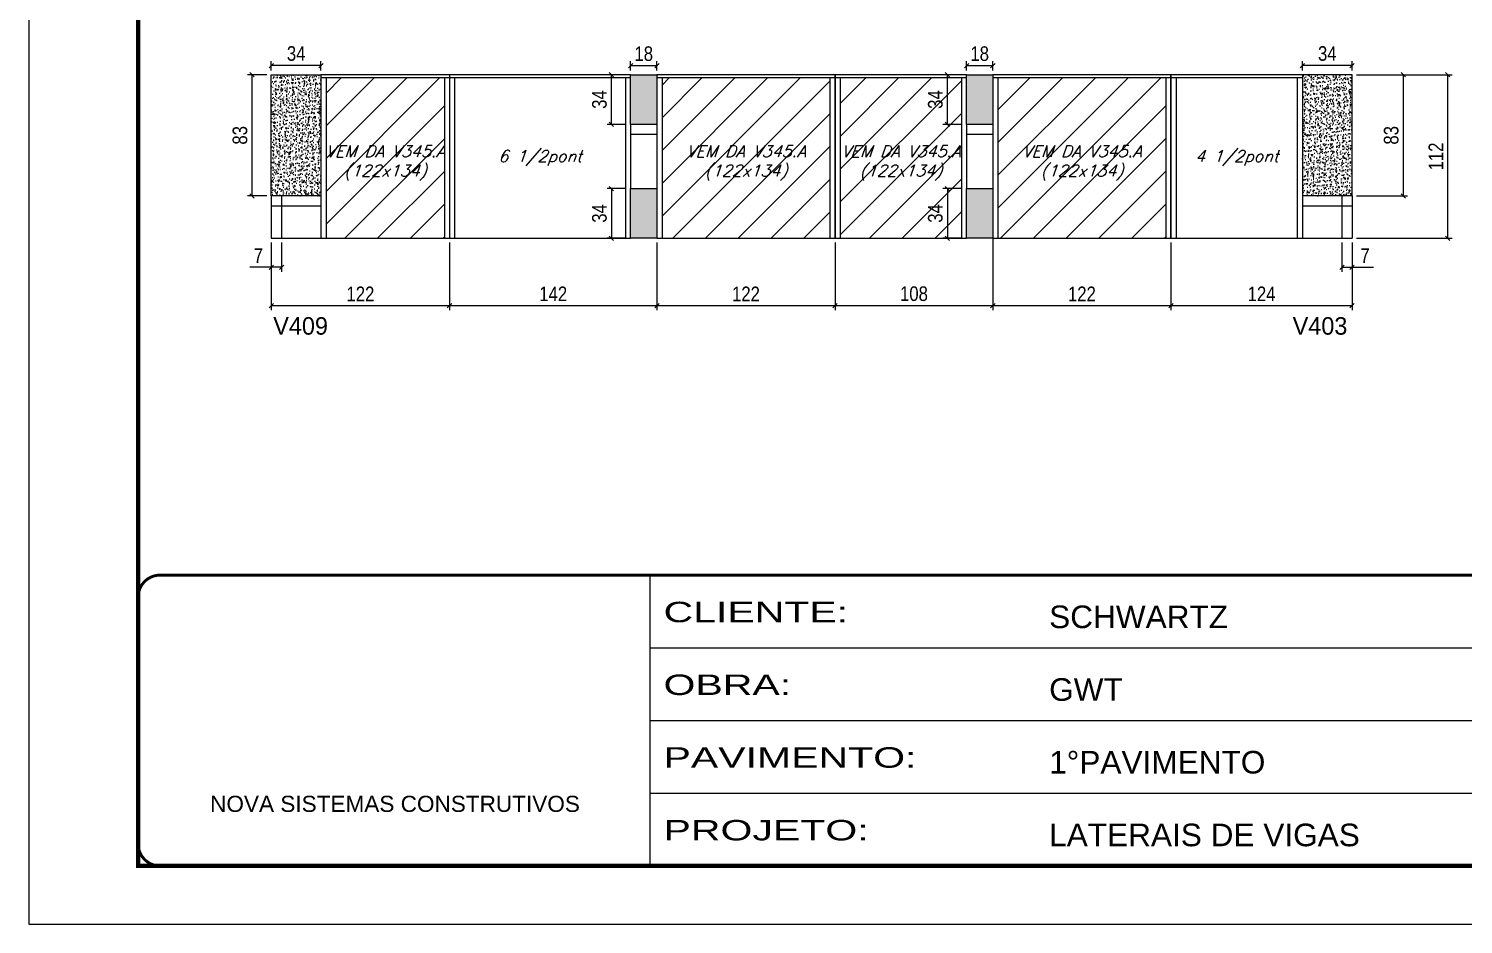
# Model space of a CAD drawing. Extents: x 13154 to 22413, y 1253 to 30260.
# Drawn here: x 17923 to 18905, y 24225 to 24838 of the extents above; entities that cross this region are included whole.
import ezdxf

# ---------------------------------------------------------------- set-up
doc = ezdxf.new("R2010")
doc.units = 0
for name, pattern in [('CONTINUO', [0]), ('DASHED', [0.75, 0.5, -0.25]), ('HIDDEN', [0.375, 0.25, -0.125])]:
    doc.linetypes.add(name, pattern=pattern)
for name, color, linetype in [('5', 5, 'Continuous'), ('COTA', 241, 'Continuous'), ('Painéis', 200, 'Continuous'), ('SARR_2.2x7', 40, 'Continuous'), ('SARR_3.5x7', 81, 'Continuous'), ('texto', 7, 'Continuous')]:
    doc.layers.add(name, color=color, linetype=linetype)
for name, color, linetype, lineweight in [('Folhas', 255, 'Continuous', 9), ('Hachura', 251, 'Continuous', 9), ('SARRAFO DE PRESSAO', 251, 'DASHED', 9)]:
    doc.layers.add(name, color=color, linetype=linetype, lineweight=lineweight)
doc.styles.add('ARIAL', font='arial.ttf')
doc.styles.add('COTA TECNICA', font='techl___.ttf', dxfattribs={"height": 10})
doc.styles.add('Romans', font='romans.shx')
doc.styles.add('ROMAS860', font='ROMAS860.SHX')
doc.styles.add('Tecnologia', font='')
doc.styles.get('Tecnologia').set_extended_font_data('Forgotten Futurist')
doc.dimstyles.new('PAINEL', dxfattribs={"dimtxt": 10, "dimasz": 3, "dimexe": 3, "dimexo": 3, "dimgap": 3, "dimtad": 1, "dimdec": 1, "dimzin": 12, "dimdsep": 46, "dimtxsty": 'COTA TECNICA', "dimblk1": 'OBLIQUE', "dimblk2": 'OBLIQUE', "dimsah": 1, "dimcen": 0.9, "dimclrd": 4, "dimclre": 4, "dimclrt": 240, "dimadec": 1, "dimazin": 3, "dimtfac": 1, "dimtdec": 1, "dimtmove": 0, "dimatfit": 3, "dimfxl": 1, "dimtolj": 1, "dimtzin": 12, "dimarcsym": 0})

# ---------------------------------------------------------------- blocks, each defined once
blk = doc.blocks.new('9999999999')
at = {"color": 30, "linetype": 'CONTINUO'}
for p, q in [((98564.56, 34230.21), (98564.56, 34429.45)), ((98564.56, 34379.64), (99583.98, 34379.64)), ((98564.56, 34329.83), (99487.98, 34329.83)), ((98564.56, 34280.02), (99487.98, 34280.02))]:
    blk.add_line(p, q, dxfattribs=at)
at = {"color": 30, "linetype": 'CONTINUO', "const_width": 2}
blk.add_lwpolyline([(99583.98, 34230.21), (99583.98, 34414.45, 0.414214), (99568.98, 34429.45), (98228.98, 34429.45, 0.414214), (98213.98, 34414.45), (98213.98, 34245.21, 0.414214), (98228.98, 34230.21), (99583.98, 34230.21)], format="xyb", dxfattribs=at)
at = {"layer": 'Folhas'}
blk.add_lwpolyline([(98138.98, 34190.21), (99623.98, 34190.21), (99623.98, 35240.21), (98138.98, 35240.21)], close=True, dxfattribs=at)
at = {"layer": 'Folhas', "color": 30, "const_width": 3}
blk.add_lwpolyline([(98213.98, 34230.21), (99583.98, 34230.21), (99583.98, 35200.21), (98213.98, 35200.21)], close=True, dxfattribs=at)
at = {"color": 7, "linetype": 'Continuous', "ltscale": 5, "style": 'ARIAL'}
for s, height, p in [('SCHWARTZ', 15.483, (98837.68, 34393.13)), ('GWT', 15.483, (98837.68, 34343.32)), ('1°PAVIMENTO', 15.4829, (98837.68, 34293.51)), ('NOVA SISTEMAS CONSTRUTIVOS', 11.0592, (98263.19, 34267.21)), ('LATERAIS DE VIGAS', 15.4829, (98837.68, 34243.7))]:
    blk.add_text(s, height=height, dxfattribs=at).set_placement(p)
at = {"layer": 'Folhas', "color": 7, "style": 'Tecnologia', "width": 1.5}
for s, p in [('CLIENTE:', (98573.65, 34397.17)), ('OBRA:', (98573.65, 34347.31)), ('PAVIMENTO:', (98573.65, 34297.5)), ('PROJETO:', (98573.65, 34247.69))]:
    blk.add_text(s, height=14, dxfattribs=at).set_placement(p)
blk = doc.blocks.new('_Oblique')
at = {"color": 0, "linetype": 'ByBlock', "lineweight": -2}
blk.add_line((-0.5, -0.5), (0.5, 0.5), dxfattribs=at)
blk = doc.blocks.new('*D1561')
at = {"layer": 'COTA', "color": 4, "linetype": 'ByBlock', "lineweight": -2, "transparency": 16777216}
for p, q in [((18211.01, 24691.9), (18211.01, 24645.72)), ((18353.01, 24691.9), (18353.01, 24645.72)), ((18211.01, 24648.72), (18353.01, 24648.72))]:
    blk.add_line(p, q, dxfattribs=at)
at = {"layer": 'Defpoints', "color": 0, "linetype": 'ByBlock', "transparency": 16777216}
for p in [(18211.01, 24694.9), (18353.01, 24694.9), (18353.01, 24648.72)]:
    blk.add_point(p, dxfattribs=at)
at = {"layer": 'COTA', "color": 4, "linetype": 'ByBlock', "lineweight": -2, "transparency": 16777216, "xscale": 3, "yscale": 3, "zscale": 3, "rotation": 180}
blk.add_blockref('_Oblique', (18211.01, 24648.72), dxfattribs=at)
at = {"layer": 'COTA', "color": 4, "linetype": 'ByBlock', "lineweight": -2, "transparency": 16777216, "xscale": 3, "yscale": 3, "zscale": 3}
blk.add_blockref('_Oblique', (18353.01, 24648.72), dxfattribs=at)
at = {"layer": 'COTA', "color": 240, "linetype": 'ByBlock', "transparency": 16777216, "insert": (18282.01, 24656.79), "char_height": 10, "attachment_point": 5, "style": 'COTA TECNICA'}
blk.add_mtext('\\A1;142', dxfattribs=at)
blk = doc.blocks.new('*D1562')
at = {"layer": 'COTA', "color": 4, "linetype": 'ByBlock', "lineweight": -2, "transparency": 16777216}
for p, q in [((18353.01, 24691.9), (18353.01, 24645.72)), ((18475.01, 24691.9), (18475.01, 24645.72)), ((18353.01, 24648.72), (18475.01, 24648.72))]:
    blk.add_line(p, q, dxfattribs=at)
at = {"layer": 'Defpoints', "color": 0, "linetype": 'ByBlock', "transparency": 16777216}
for p in [(18353.01, 24694.9), (18475.01, 24694.9), (18475.01, 24648.72)]:
    blk.add_point(p, dxfattribs=at)
at = {"layer": 'COTA', "color": 4, "linetype": 'ByBlock', "lineweight": -2, "transparency": 16777216, "xscale": 3, "yscale": 3, "zscale": 3, "rotation": 180}
blk.add_blockref('_Oblique', (18353.01, 24648.72), dxfattribs=at)
at = {"layer": 'COTA', "color": 4, "linetype": 'ByBlock', "lineweight": -2, "transparency": 16777216, "xscale": 3, "yscale": 3, "zscale": 3}
blk.add_blockref('_Oblique', (18475.01, 24648.72), dxfattribs=at)
at = {"layer": 'COTA', "color": 240, "linetype": 'ByBlock', "transparency": 16777216, "insert": (18414.01, 24656.78), "char_height": 10, "attachment_point": 5, "style": 'COTA TECNICA'}
blk.add_mtext('\\A1;122', dxfattribs=at)
blk = doc.blocks.new('*D1563')
at = {"layer": 'COTA', "color": 4, "linetype": 'ByBlock', "lineweight": -2, "transparency": 16777216}
for p, q in [((18583.01, 24725.9), (18583.01, 24645.72)), ((18475.01, 24691.9), (18475.01, 24645.72)), ((18475.01, 24648.72), (18583.01, 24648.72))]:
    blk.add_line(p, q, dxfattribs=at)
at = {"layer": 'Defpoints', "color": 0, "linetype": 'ByBlock', "transparency": 16777216}
for p in [(18583.01, 24728.9), (18475.01, 24694.9), (18583.01, 24648.72)]:
    blk.add_point(p, dxfattribs=at)
at = {"layer": 'COTA', "color": 4, "linetype": 'ByBlock', "lineweight": -2, "transparency": 16777216, "xscale": 3, "yscale": 3, "zscale": 3, "rotation": 180}
blk.add_blockref('_Oblique', (18475.01, 24648.72), dxfattribs=at)
at = {"layer": 'COTA', "color": 4, "linetype": 'ByBlock', "lineweight": -2, "transparency": 16777216, "xscale": 3, "yscale": 3, "zscale": 3}
blk.add_blockref('_Oblique', (18583.01, 24648.72), dxfattribs=at)
at = {"layer": 'COTA', "color": 240, "linetype": 'ByBlock', "transparency": 16777216, "insert": (18529.01, 24656.84), "char_height": 10, "attachment_point": 5, "style": 'COTA TECNICA'}
blk.add_mtext('\\A1;108', dxfattribs=at)
blk = doc.blocks.new('*D1564')
at = {"layer": 'COTA', "color": 4, "linetype": 'ByBlock', "lineweight": -2, "transparency": 16777216}
for p, q in [((18332.01, 24806.9), (18318.9, 24806.9)), ((18321.9, 24772.9), (18321.9, 24806.9)), ((18332.01, 24772.9), (18318.9, 24772.9))]:
    blk.add_line(p, q, dxfattribs=at)
at = {"layer": 'Defpoints', "color": 0, "linetype": 'ByBlock', "transparency": 16777216}
for p in [(18321.9, 24806.9), (18335.01, 24806.9), (18335.01, 24772.9)]:
    blk.add_point(p, dxfattribs=at)
at = {"layer": 'COTA', "color": 4, "linetype": 'ByBlock', "lineweight": -2, "transparency": 16777216, "xscale": 3, "yscale": 3, "zscale": 3}
for p, rotation in [((18321.9, 24806.9), 90), ((18321.9, 24772.9), 270)]:
    blk.add_blockref('_Oblique', p, dxfattribs=dict(at, rotation=rotation))
at = {"layer": 'COTA', "color": 240, "linetype": 'ByBlock', "transparency": 16777216, "insert": (18313.69, 24789.9), "char_height": 10, "attachment_point": 5, "rotation": 90, "style": 'COTA TECNICA'}
blk.add_mtext('\\A1;34', dxfattribs=at)
blk = doc.blocks.new('*D1565')
at = {"layer": 'COTA', "color": 4, "linetype": 'ByBlock', "lineweight": -2, "transparency": 16777216}
for p, q in [((18332.01, 24728.9), (18318.9, 24728.9)), ((18321.9, 24728.9), (18321.9, 24694.9)), ((18332.01, 24694.9), (18318.9, 24694.9))]:
    blk.add_line(p, q, dxfattribs=at)
at = {"layer": 'Defpoints', "color": 0, "linetype": 'ByBlock', "transparency": 16777216}
for p in [(18335.01, 24728.9), (18321.9, 24694.9), (18335.01, 24694.9)]:
    blk.add_point(p, dxfattribs=at)
at = {"layer": 'COTA', "color": 4, "linetype": 'ByBlock', "lineweight": -2, "transparency": 16777216, "xscale": 3, "yscale": 3, "zscale": 3}
for p, rotation in [((18321.9, 24728.9), 90), ((18321.9, 24694.9), 270)]:
    blk.add_blockref('_Oblique', p, dxfattribs=dict(at, rotation=rotation))
at = {"layer": 'COTA', "color": 240, "linetype": 'ByBlock', "transparency": 16777216, "insert": (18313.69, 24711.9), "char_height": 10, "attachment_point": 5, "rotation": 90, "style": 'COTA TECNICA'}
blk.add_mtext('\\A1;34', dxfattribs=at)
blk = doc.blocks.new('*D1566')
at = {"layer": 'COTA', "color": 4, "linetype": 'ByBlock', "lineweight": -2, "transparency": 16777216}
for p, q in [((18335.01, 24809.9), (18335.01, 24816.17)), ((18335.01, 24813.17), (18353.01, 24813.17)), ((18353.01, 24809.9), (18353.01, 24816.17))]:
    blk.add_line(p, q, dxfattribs=at)
at = {"layer": 'Defpoints', "color": 0, "linetype": 'ByBlock', "transparency": 16777216}
for p in [(18353.01, 24813.17), (18335.01, 24806.9), (18353.01, 24806.9)]:
    blk.add_point(p, dxfattribs=at)
at = {"layer": 'COTA', "color": 4, "linetype": 'ByBlock', "lineweight": -2, "transparency": 16777216, "xscale": 3, "yscale": 3, "zscale": 3, "rotation": 180}
blk.add_blockref('_Oblique', (18335.01, 24813.17), dxfattribs=at)
at = {"layer": 'COTA', "color": 4, "linetype": 'ByBlock', "lineweight": -2, "transparency": 16777216, "xscale": 3, "yscale": 3, "zscale": 3}
blk.add_blockref('_Oblique', (18353.01, 24813.17), dxfattribs=at)
at = {"layer": 'COTA', "color": 240, "linetype": 'ByBlock', "transparency": 16777216, "insert": (18344.01, 24821.27), "char_height": 10, "attachment_point": 5, "style": 'COTA TECNICA'}
blk.add_mtext('\\A1;18', dxfattribs=at)
blk = doc.blocks.new('*D1567')
at = {"layer": 'COTA', "color": 4, "linetype": 'ByBlock', "lineweight": -2, "transparency": 16777216}
for p, q in [((18583.01, 24691.9), (18583.01, 24645.72)), ((18705.01, 24691.9), (18705.01, 24645.72)), ((18583.01, 24648.72), (18705.01, 24648.72))]:
    blk.add_line(p, q, dxfattribs=at)
at = {"layer": 'Defpoints', "color": 0, "linetype": 'ByBlock', "transparency": 16777216}
for p in [(18583.01, 24694.9), (18705.01, 24694.9), (18705.01, 24648.72)]:
    blk.add_point(p, dxfattribs=at)
at = {"layer": 'COTA', "color": 4, "linetype": 'ByBlock', "lineweight": -2, "transparency": 16777216, "xscale": 3, "yscale": 3, "zscale": 3, "rotation": 180}
blk.add_blockref('_Oblique', (18583.01, 24648.72), dxfattribs=at)
at = {"layer": 'COTA', "color": 4, "linetype": 'ByBlock', "lineweight": -2, "transparency": 16777216, "xscale": 3, "yscale": 3, "zscale": 3}
blk.add_blockref('_Oblique', (18705.01, 24648.72), dxfattribs=at)
at = {"layer": 'COTA', "color": 240, "linetype": 'ByBlock', "transparency": 16777216, "insert": (18644.01, 24656.78), "char_height": 10, "attachment_point": 5, "style": 'COTA TECNICA'}
blk.add_mtext('\\A1;122', dxfattribs=at)
blk = doc.blocks.new('*D1568')
at = {"layer": 'COTA', "color": 4, "linetype": 'ByBlock', "lineweight": -2, "transparency": 16777216}
for p, q in [((18705.01, 24691.9), (18705.01, 24645.72)), ((18829.01, 24691.9), (18829.01, 24645.72)), ((18705.01, 24648.72), (18829.01, 24648.72))]:
    blk.add_line(p, q, dxfattribs=at)
at = {"layer": 'Defpoints', "color": 0, "linetype": 'ByBlock', "transparency": 16777216}
for p in [(18705.01, 24694.9), (18829.01, 24694.9), (18829.01, 24648.72)]:
    blk.add_point(p, dxfattribs=at)
at = {"layer": 'COTA', "color": 4, "linetype": 'ByBlock', "lineweight": -2, "transparency": 16777216, "xscale": 3, "yscale": 3, "zscale": 3, "rotation": 180}
blk.add_blockref('_Oblique', (18705.01, 24648.72), dxfattribs=at)
at = {"layer": 'COTA', "color": 4, "linetype": 'ByBlock', "lineweight": -2, "transparency": 16777216, "xscale": 3, "yscale": 3, "zscale": 3}
blk.add_blockref('_Oblique', (18829.01, 24648.72), dxfattribs=at)
at = {"layer": 'COTA', "color": 240, "linetype": 'ByBlock', "transparency": 16777216, "insert": (18767.01, 24656.79), "char_height": 10, "attachment_point": 5, "style": 'COTA TECNICA'}
blk.add_mtext('\\A1;124', dxfattribs=at)
blk = doc.blocks.new('*D1569')
at = {"layer": 'COTA', "color": 4, "linetype": 'ByBlock', "lineweight": -2, "transparency": 16777216}
for p, q in [((18562.01, 24806.9), (18548.9, 24806.9)), ((18551.9, 24772.9), (18551.9, 24806.9)), ((18562.01, 24772.9), (18548.9, 24772.9))]:
    blk.add_line(p, q, dxfattribs=at)
at = {"layer": 'Defpoints', "color": 0, "linetype": 'ByBlock', "transparency": 16777216}
for p in [(18551.9, 24806.9), (18565.01, 24806.9), (18565.01, 24772.9)]:
    blk.add_point(p, dxfattribs=at)
at = {"layer": 'COTA', "color": 4, "linetype": 'ByBlock', "lineweight": -2, "transparency": 16777216, "xscale": 3, "yscale": 3, "zscale": 3}
for p, rotation in [((18551.9, 24806.9), 90), ((18551.9, 24772.9), 270)]:
    blk.add_blockref('_Oblique', p, dxfattribs=dict(at, rotation=rotation))
at = {"layer": 'COTA', "color": 240, "linetype": 'ByBlock', "transparency": 16777216, "insert": (18543.69, 24789.9), "char_height": 10, "attachment_point": 5, "rotation": 90, "style": 'COTA TECNICA'}
blk.add_mtext('\\A1;34', dxfattribs=at)
blk = doc.blocks.new('*D1570')
at = {"layer": 'COTA', "color": 4, "linetype": 'ByBlock', "lineweight": -2, "transparency": 16777216}
for p, q in [((18562.01, 24728.9), (18548.9, 24728.9)), ((18551.9, 24728.9), (18551.9, 24694.9)), ((18562.01, 24694.9), (18548.9, 24694.9))]:
    blk.add_line(p, q, dxfattribs=at)
at = {"layer": 'Defpoints', "color": 0, "linetype": 'ByBlock', "transparency": 16777216}
for p in [(18565.01, 24728.9), (18551.9, 24694.9), (18565.01, 24694.9)]:
    blk.add_point(p, dxfattribs=at)
at = {"layer": 'COTA', "color": 4, "linetype": 'ByBlock', "lineweight": -2, "transparency": 16777216, "xscale": 3, "yscale": 3, "zscale": 3}
for p, rotation in [((18551.9, 24728.9), 90), ((18551.9, 24694.9), 270)]:
    blk.add_blockref('_Oblique', p, dxfattribs=dict(at, rotation=rotation))
at = {"layer": 'COTA', "color": 240, "linetype": 'ByBlock', "transparency": 16777216, "insert": (18543.69, 24711.9), "char_height": 10, "attachment_point": 5, "rotation": 90, "style": 'COTA TECNICA'}
blk.add_mtext('\\A1;34', dxfattribs=at)
blk = doc.blocks.new('*D1571')
at = {"layer": 'COTA', "color": 4, "linetype": 'ByBlock', "lineweight": -2, "transparency": 16777216}
for p, q in [((18565.01, 24809.9), (18565.01, 24816.17)), ((18565.01, 24813.17), (18583.01, 24813.17)), ((18583.01, 24809.9), (18583.01, 24816.17))]:
    blk.add_line(p, q, dxfattribs=at)
at = {"layer": 'Defpoints', "color": 0, "linetype": 'ByBlock', "transparency": 16777216}
for p in [(18583.01, 24813.17), (18565.01, 24806.9), (18583.01, 24806.9)]:
    blk.add_point(p, dxfattribs=at)
at = {"layer": 'COTA', "color": 4, "linetype": 'ByBlock', "lineweight": -2, "transparency": 16777216, "xscale": 3, "yscale": 3, "zscale": 3, "rotation": 180}
blk.add_blockref('_Oblique', (18565.01, 24813.17), dxfattribs=at)
at = {"layer": 'COTA', "color": 4, "linetype": 'ByBlock', "lineweight": -2, "transparency": 16777216, "xscale": 3, "yscale": 3, "zscale": 3}
blk.add_blockref('_Oblique', (18583.01, 24813.17), dxfattribs=at)
at = {"layer": 'COTA', "color": 240, "linetype": 'ByBlock', "transparency": 16777216, "insert": (18574.01, 24821.27), "char_height": 10, "attachment_point": 5, "style": 'COTA TECNICA'}
blk.add_mtext('\\A1;18', dxfattribs=at)
blk = doc.blocks.new('*D1572')
at = {"layer": 'COTA', "color": 4, "linetype": 'ByBlock', "lineweight": -2, "transparency": 16777216}
for p, q in [((18832.01, 24806.9), (18897.43, 24806.9)), ((18894.43, 24806.9), (18894.43, 24694.9)), ((18832.01, 24694.9), (18897.43, 24694.9))]:
    blk.add_line(p, q, dxfattribs=at)
at = {"layer": 'Defpoints', "color": 0, "linetype": 'ByBlock', "transparency": 16777216}
for p in [(18829.01, 24806.9), (18829.01, 24694.9), (18894.43, 24694.9)]:
    blk.add_point(p, dxfattribs=at)
at = {"layer": 'COTA', "color": 4, "linetype": 'ByBlock', "lineweight": -2, "transparency": 16777216, "xscale": 3, "yscale": 3, "zscale": 3}
for p, rotation in [((18894.43, 24806.9), 90), ((18894.43, 24694.9), 270)]:
    blk.add_blockref('_Oblique', p, dxfattribs=dict(at, rotation=rotation))
at = {"layer": 'COTA', "color": 240, "linetype": 'ByBlock', "transparency": 16777216, "insert": (18886.37, 24750.9), "char_height": 10, "attachment_point": 5, "rotation": 90, "style": 'COTA TECNICA'}
blk.add_mtext('\\A1;112', dxfattribs=at)
blk = doc.blocks.new('*D1573')
at = {"layer": 'COTA', "color": 4, "lineweight": -2, "transparency": 16777216}
for p, q in [((18086.01, 24806.9), (18072.81, 24806.9)), ((18075.81, 24723.9), (18075.81, 24806.9)), ((18086.01, 24723.9), (18072.81, 24723.9))]:
    blk.add_line(p, q, dxfattribs=at)
at = {"layer": 'Defpoints', "color": 0, "transparency": 16777216}
for p in [(18075.81, 24806.9), (18089.01, 24806.9), (18089.01, 24723.9)]:
    blk.add_point(p, dxfattribs=at)
at = {"layer": 'COTA', "color": 4, "lineweight": -2, "transparency": 16777216, "xscale": 3, "yscale": 3, "zscale": 3}
for p, rotation in [((18075.81, 24806.9), 90), ((18075.81, 24723.9), 270)]:
    blk.add_blockref('_Oblique', p, dxfattribs=dict(at, rotation=rotation))
at = {"layer": 'COTA', "color": 240, "transparency": 16777216, "insert": (18067.57, 24765.4), "char_height": 10, "attachment_point": 5, "rotation": 90, "style": 'COTA TECNICA'}
blk.add_mtext('\\A1;83', dxfattribs=at)
blk = doc.blocks.new('*D1574')
at = {"layer": 'COTA', "color": 4, "lineweight": -2, "transparency": 16777216}
for p, q in [((18089.01, 24809.9), (18089.01, 24816.17)), ((18123.01, 24813.17), (18089.01, 24813.17)), ((18123.01, 24809.9), (18123.01, 24816.17))]:
    blk.add_line(p, q, dxfattribs=at)
at = {"layer": 'Defpoints', "color": 0, "transparency": 16777216}
for p in [(18089.01, 24813.17), (18089.01, 24806.9), (18123.01, 24806.9)]:
    blk.add_point(p, dxfattribs=at)
at = {"layer": 'COTA', "color": 4, "lineweight": -2, "transparency": 16777216, "xscale": 3, "yscale": 3, "zscale": 3, "rotation": 180}
blk.add_blockref('_Oblique', (18089.01, 24813.17), dxfattribs=at)
at = {"layer": 'COTA', "color": 4, "lineweight": -2, "transparency": 16777216, "xscale": 3, "yscale": 3, "zscale": 3}
blk.add_blockref('_Oblique', (18123.01, 24813.17), dxfattribs=at)
at = {"layer": 'COTA', "color": 240, "transparency": 16777216, "insert": (18106.01, 24821.39), "char_height": 10, "attachment_point": 5, "style": 'COTA TECNICA'}
blk.add_mtext('\\A1;34', dxfattribs=at)
blk = doc.blocks.new('*D1575')
at = {"layer": 'COTA', "color": 4, "lineweight": -2, "transparency": 16777216}
for p, q in [((18089.01, 24691.9), (18089.01, 24645.72)), ((18211.01, 24691.9), (18211.01, 24645.72)), ((18089.01, 24648.72), (18211.01, 24648.72))]:
    blk.add_line(p, q, dxfattribs=at)
at = {"layer": 'Defpoints', "color": 0, "transparency": 16777216}
for p in [(18089.01, 24694.9), (18211.01, 24694.9), (18211.01, 24648.72)]:
    blk.add_point(p, dxfattribs=at)
at = {"layer": 'COTA', "color": 4, "lineweight": -2, "transparency": 16777216, "xscale": 3, "yscale": 3, "zscale": 3, "rotation": 180}
blk.add_blockref('_Oblique', (18089.01, 24648.72), dxfattribs=at)
at = {"layer": 'COTA', "color": 4, "lineweight": -2, "transparency": 16777216, "xscale": 3, "yscale": 3, "zscale": 3}
blk.add_blockref('_Oblique', (18211.01, 24648.72), dxfattribs=at)
at = {"layer": 'COTA', "color": 240, "transparency": 16777216, "insert": (18150.01, 24656.78), "char_height": 10, "attachment_point": 5, "style": 'COTA TECNICA'}
blk.add_mtext('\\A1;122', dxfattribs=at)
blk = doc.blocks.new('*D1576')
at = {"layer": 'COTA', "color": 4, "lineweight": -2, "transparency": 16777216}
for p, q in [((18089.01, 24691.9), (18089.01, 24671.96)), ((18096.01, 24691.9), (18096.01, 24671.96)), ((18089.01, 24674.96), (18074.28, 24674.96)), ((18096.01, 24674.96), (18089.01, 24674.96))]:
    blk.add_line(p, q, dxfattribs=at)
at = {"layer": 'Defpoints', "color": 0, "transparency": 16777216}
for p in [(18089.01, 24694.9), (18096.01, 24694.9), (18089.01, 24674.96)]:
    blk.add_point(p, dxfattribs=at)
at = {"layer": 'COTA', "color": 4, "lineweight": -2, "transparency": 16777216, "xscale": 3, "yscale": 3, "zscale": 3, "rotation": 180}
blk.add_blockref('_Oblique', (18089.01, 24674.96), dxfattribs=at)
at = {"layer": 'COTA', "color": 4, "lineweight": -2, "transparency": 16777216, "xscale": 3, "yscale": 3, "zscale": 3}
blk.add_blockref('_Oblique', (18096.01, 24674.96), dxfattribs=at)
at = {"layer": 'COTA', "color": 240, "transparency": 16777216, "insert": (18080.15, 24683.03), "char_height": 10, "attachment_point": 5, "style": 'COTA TECNICA'}
blk.add_mtext('\\A1;7', dxfattribs=at)
blk = doc.blocks.new('*D1577')
at = {"layer": 'COTA', "color": 4, "lineweight": -2, "transparency": 16777216}
for p, q in [((18822.01, 24691.9), (18822.01, 24671.96)), ((18829.01, 24691.9), (18829.01, 24671.96)), ((18822.01, 24674.96), (18829.01, 24674.96)), ((18829.01, 24674.96), (18843.74, 24674.96))]:
    blk.add_line(p, q, dxfattribs=at)
at = {"layer": 'Defpoints', "color": 0, "transparency": 16777216}
for p in [(18822.01, 24694.9), (18829.01, 24694.9), (18829.01, 24674.96)]:
    blk.add_point(p, dxfattribs=at)
at = {"layer": 'COTA', "color": 4, "lineweight": -2, "transparency": 16777216, "xscale": 3, "yscale": 3, "zscale": 3, "rotation": 180}
blk.add_blockref('_Oblique', (18822.01, 24674.96), dxfattribs=at)
at = {"layer": 'COTA', "color": 4, "lineweight": -2, "transparency": 16777216, "xscale": 3, "yscale": 3, "zscale": 3}
blk.add_blockref('_Oblique', (18829.01, 24674.96), dxfattribs=at)
at = {"layer": 'COTA', "color": 240, "transparency": 16777216, "insert": (18837.88, 24683.03), "char_height": 10, "attachment_point": 5, "style": 'COTA TECNICA'}
blk.add_mtext('\\A1;7', dxfattribs=at)
blk = doc.blocks.new('*D1578')
at = {"layer": 'COTA', "color": 4, "lineweight": -2, "transparency": 16777216}
for p, q in [((18832.01, 24806.9), (18867.05, 24806.9)), ((18864.05, 24806.9), (18864.05, 24723.9)), ((18832.01, 24723.9), (18867.05, 24723.9))]:
    blk.add_line(p, q, dxfattribs=at)
at = {"layer": 'Defpoints', "color": 0, "transparency": 16777216}
for p in [(18829.01, 24806.9), (18829.01, 24723.9), (18864.05, 24723.9)]:
    blk.add_point(p, dxfattribs=at)
at = {"layer": 'COTA', "color": 4, "lineweight": -2, "transparency": 16777216, "xscale": 3, "yscale": 3, "zscale": 3}
for p, rotation in [((18864.05, 24806.9), 90), ((18864.05, 24723.9), 270)]:
    blk.add_blockref('_Oblique', p, dxfattribs=dict(at, rotation=rotation))
at = {"layer": 'COTA', "color": 240, "transparency": 16777216, "insert": (18855.81, 24765.4), "char_height": 10, "attachment_point": 5, "rotation": 90, "style": 'COTA TECNICA'}
blk.add_mtext('\\A1;83', dxfattribs=at)
blk = doc.blocks.new('*D1579')
at = {"layer": 'COTA', "color": 4, "lineweight": -2, "transparency": 16777216}
for p, q in [((18795.01, 24809.9), (18795.01, 24816.17)), ((18829.01, 24813.17), (18795.01, 24813.17)), ((18829.01, 24809.9), (18829.01, 24816.17))]:
    blk.add_line(p, q, dxfattribs=at)
at = {"layer": 'Defpoints', "color": 0, "transparency": 16777216}
for p in [(18795.01, 24813.17), (18795.01, 24806.9), (18829.01, 24806.9)]:
    blk.add_point(p, dxfattribs=at)
at = {"layer": 'COTA', "color": 4, "lineweight": -2, "transparency": 16777216, "xscale": 3, "yscale": 3, "zscale": 3, "rotation": 180}
blk.add_blockref('_Oblique', (18795.01, 24813.17), dxfattribs=at)
at = {"layer": 'COTA', "color": 4, "lineweight": -2, "transparency": 16777216, "xscale": 3, "yscale": 3, "zscale": 3}
blk.add_blockref('_Oblique', (18829.01, 24813.17), dxfattribs=at)
at = {"layer": 'COTA', "color": 240, "transparency": 16777216, "insert": (18812.01, 24821.39), "char_height": 10, "attachment_point": 5, "style": 'COTA TECNICA'}
blk.add_mtext('\\A1;34', dxfattribs=at)

msp = doc.modelspace()

# ---------------------------------------------------------------- hatches: boundary and pattern name
at = {"layer": 'COTA'}
h = msp.add_hatch(dxfattribs=at)
h.set_pattern_fill('AR-CONC', color=256, scale=0.03)
h.set_pattern_definition([(50, (-44.587, -216.79), (5.4655401, -0.47817257), [0.5715, -6.2865]), (355, (-44.587, -216.79), (-1.0573026, 5.7317054), [0.4572, -5.0292175]), (100.451445, (-44.132, -216.83), (4.4082374, 5.2535326), [0.4857003, -5.3427073]), (46.1842, (-44.587, -215.266), (8.1323712, -1.2612698), [0.85725, -9.42975]), (96.635558, (-43.9095, -215.371), (7.122124, 7.4227837), [0.7285507, -8.0140682]), (351.18415, (-44.587, -215.266), (7.122124, 7.4227837), [0.685799, -7.543792]), (21, (-43.825, -215.647), (4.54843174, -3.06795595), [0.5715, -6.2865]), (326, (-43.825, -215.647), (1.8540609, 5.525639), [0.4572, -5.0292]), (71.451445, (-43.446, -215.9027), (6.4024926, 2.4576831), [0.4857003, -5.3426981]), (37.5, (-44.5872, -216.79), (0.0926581, 2.53665117), [0, -4.96824, 0, -5.1054, 0, -5.04825]), (7.5, (-44.5872, -216.79), (2.00458988, 3.00541724), [0, -2.91084, 0, -4.85394, 0, -1.92405]), (327.5, (-46.2865, -216.79), (4.06771786, -0.17186232), [0, -1.905, 0, -5.9436, 0, -7.8867]), (317.5, (-47.0485, -216.79), (4.44387544, 0.76279473), [0, -2.4765, 0, -3.94716, 0, -5.6007])])
h.paths.add_polyline_path([(18123.01, 24806.9), (18089.01, 24806.9), (18089.01, 24723.9), (18123.01, 24723.9)])
at = {"layer": 'COTA', "linetype": 'ByBlock'}
h = msp.add_hatch(dxfattribs=at)
h.set_pattern_fill('AR-CONC', color=256, scale=0.03)
h.set_pattern_definition([(50, (-116198.067, -1998.139), (5.46554007, -0.47817257), [0.5715, -6.2865]), (355, (-116198.067, -1998.139), (-1.05730264, 5.73170536), [0.4572, -5.02921753]), (100.4514447, (-116197.6114, -1998.179), (4.40823741, 5.25353256), [0.48570026, -5.34270734]), (46.1842, (-116198.067, -1996.615), (8.13237123, -1.26126984), [0.85725, -9.42975]), (96.6355576, (-116197.389, -1996.72), (7.122124, 7.42278374), [0.7285507, -8.01406824]), (351.184151, (-116198.067, -1996.615), (7.122124, 7.42278374), [0.685799, -7.54379196]), (21, (-116197.305, -1996.996), (4.54843174, -3.06795595), [0.5715, -6.2865]), (326, (-116197.305, -1996.996), (1.85406085, 5.52563898), [0.4572, -5.0292]), (71.451445, (-116196.926, -1997.252), (6.40249258, 2.45768307), [0.48570026, -5.34269813]), (37.5, (-116198.0669, -1998.1392), (0.092658098, 2.536651166), [0, -4.96824, 0, -5.1054, 0, -5.04825]), (7.5, (-116198.067, -1998.1392), (2.004589875, 3.005417245), [0, -2.91084, 0, -4.85394, 0, -1.92405]), (327.5, (-116199.7662, -1998.1392), (4.067717855, -0.17186232), [0, -1.905, 0, -5.9436, 0, -7.8867]), (317.5, (-116200.528, -1998.1392), (4.44387544, 0.76279473), [0, -2.4765, 0, -3.94716, 0, -5.6007])])
h.paths.add_polyline_path([(18583.01, 24806.9), (18565.01, 24806.9), (18565.01, 24772.9), (18583.01, 24772.9)])
h.paths.add_polyline_path([(18335.01, 24772.9), (18353.01, 24772.9), (18353.01, 24806.9), (18335.01, 24806.9)])
h.paths.add_polyline_path([(18335.01, 24694.9), (18353.01, 24694.9), (18353.01, 24728.9), (18335.01, 24728.9)])
h.paths.add_polyline_path([(18565.01, 24694.9), (18583.01, 24694.9), (18583.01, 24728.9), (18565.01, 24728.9)])
at = {"layer": 'COTA'}
h = msp.add_hatch(dxfattribs=at)
h.set_pattern_fill('AR-CONC', color=256, scale=0.03)
h.set_pattern_definition([(50, (-44.587, -44.808), (5.4655401, -0.47817257), [0.5715, -6.2865]), (355, (-44.587, -44.808), (-1.0573026, 5.7317054), [0.4572, -5.0292175]), (100.451445, (-44.132, -44.848), (4.4082374, 5.2535326), [0.4857003, -5.3427073]), (46.1842, (-44.587, -43.284), (8.1323712, -1.2612698), [0.85725, -9.42975]), (96.635558, (-43.9095, -43.389), (7.122124, 7.4227837), [0.7285507, -8.0140682]), (351.18415, (-44.587, -43.284), (7.122124, 7.4227837), [0.685799, -7.543792]), (21, (-43.825, -43.665), (4.54843174, -3.06795595), [0.5715, -6.2865]), (326, (-43.825, -43.665), (1.8540609, 5.525639), [0.4572, -5.0292]), (71.451445, (-43.446, -43.9206), (6.4024926, 2.4576831), [0.4857003, -5.3426981]), (37.5, (-44.5872, -44.808), (0.0926581, 2.53665117), [0, -4.96824, 0, -5.1054, 0, -5.04825]), (7.5, (-44.5872, -44.808), (2.00458988, 3.00541724), [0, -2.91084, 0, -4.85394, 0, -1.92405]), (327.5, (-46.2865, -44.808), (4.06771786, -0.17186232), [0, -1.905, 0, -5.9436, 0, -7.8867]), (317.5, (-47.0485, -44.808), (4.44387544, 0.76279473), [0, -2.4765, 0, -3.94716, 0, -5.6007])])
h.paths.add_polyline_path([(18829.01, 24806.9), (18795.01, 24806.9), (18795.01, 24723.9), (18829.01, 24723.9)])
at = {"layer": 'Hachura', "linetype": 'ByBlock'}
h = msp.add_hatch(dxfattribs=at)
h.set_pattern_fill('ANSI31', color=256, scale=5)
h.paths.add_polyline_path([(18207.51, 24804.7), (18126.51, 24804.7), (18126.51, 24694.9), (18207.51, 24694.9)])
h = msp.add_hatch(dxfattribs=at)
h.set_pattern_fill('ANSI31', color=256, scale=5)
h.paths.add_polyline_path([(18356.51, 24804.7), (18356.51, 24694.9), (18471.51, 24694.9), (18471.51, 24804.7)])
h.paths.add_polyline_path([(18478.51, 24694.9), (18561.51, 24694.9), (18561.51, 24804.7), (18478.51, 24804.7)])
h.paths.add_polyline_path([(18586.51, 24804.7), (18586.51, 24694.9), (18701.51, 24694.9), (18701.51, 24804.7)])

# ---------------------------------------------------------------- linework, layer by layer
at = {"layer": 'COTA'}
for p, q in [((18089.01, 24723.9), (18089.01, 24806.9)), ((18089.01, 24806.9), (18123.01, 24806.9)), ((18829.01, 24806.9), (18795.01, 24806.9)), ((18829.01, 24723.9), (18829.01, 24806.9)), ((18795.01, 24723.9), (18795.01, 24694.9))]:
    msp.add_line(p, q, dxfattribs=at)
at = {"layer": 'COTA', "linetype": 'ByBlock'}
for p, q in [((18335.01, 24806.9), (18353.01, 24806.9)), ((18565.01, 24806.9), (18583.01, 24806.9)), ((18335.01, 24772.9), (18335.01, 24728.9)), ((18565.01, 24772.9), (18565.01, 24728.9)), ((18353.01, 24694.9), (18335.01, 24694.9)), ((18583.01, 24694.9), (18565.01, 24694.9))]:
    msp.add_line(p, q, dxfattribs=at)
at = {"layer": 'Painéis', "linetype": 'Continuous'}
for p, q in [((18335.01, 24806.9), (18123.01, 24806.9)), ((18123.01, 24806.9), (18123.01, 24723.9)), ((18211.01, 24806.9), (18211.01, 24694.9)), ((18335.01, 24772.9), (18335.01, 24806.9)), ((18353.01, 24806.9), (18353.01, 24772.9)), ((18475.01, 24806.9), (18353.01, 24806.9)), ((18475.01, 24694.9), (18475.01, 24806.9)), ((18475.01, 24806.9), (18475.01, 24694.9)), ((18565.01, 24806.9), (18475.01, 24806.9)), ((18565.01, 24772.9), (18565.01, 24806.9)), ((18583.01, 24806.9), (18583.01, 24772.9)), ((18705.01, 24806.9), (18583.01, 24806.9)), ((18705.01, 24694.9), (18705.01, 24806.9)), ((18705.01, 24806.9), (18705.01, 24694.9)), ((18795.01, 24806.9), (18705.01, 24806.9)), ((18795.01, 24806.9), (18795.01, 24723.9)), ((18353.01, 24772.9), (18335.01, 24772.9)), ((18353.01, 24772.9), (18353.01, 24694.9)), ((18583.01, 24772.9), (18565.01, 24772.9)), ((18583.01, 24772.9), (18583.01, 24694.9)), ((18089.01, 24723.9), (18089.01, 24694.9)), ((18123.01, 24723.9), (18089.01, 24723.9)), ((18335.01, 24694.9), (18335.01, 24728.9)), ((18335.01, 24728.9), (18353.01, 24728.9)), ((18565.01, 24694.9), (18565.01, 24728.9)), ((18565.01, 24728.9), (18583.01, 24728.9)), ((18829.01, 24723.9), (18795.01, 24723.9)), ((18829.01, 24723.9), (18829.01, 24694.9)), ((18089.01, 24694.9), (18335.01, 24694.9)), ((18353.01, 24694.9), (18475.01, 24694.9)), ((18475.01, 24694.9), (18565.01, 24694.9)), ((18583.01, 24694.9), (18705.01, 24694.9)), ((18705.01, 24694.9), (18829.01, 24694.9))]:
    msp.add_line(p, q, dxfattribs=at)
at = {"layer": 'SARR_2.2x7', "linetype": 'Continuous'}
for p, q in [((18211.01, 24804.7), (18123.01, 24804.7)), ((18335.01, 24804.7), (18211.01, 24804.7)), ((18475.01, 24804.7), (18353.01, 24804.7)), ((18565.01, 24804.7), (18475.01, 24804.7)), ((18705.01, 24804.7), (18583.01, 24804.7)), ((18795.01, 24804.7), (18705.01, 24804.7)), ((18353.01, 24765.9), (18335.01, 24765.9)), ((18583.01, 24765.9), (18565.01, 24765.9)), ((18123.01, 24716.9), (18089.01, 24716.9)), ((18829.01, 24716.9), (18795.01, 24716.9))]:
    msp.add_line(p, q, dxfattribs=at)
at = {"layer": 'SARR_2.2x7', "linetype": 'HIDDEN'}
for p, q in [((18096.01, 24723.9), (18096.01, 24694.9)), ((18822.01, 24723.9), (18822.01, 24694.9))]:
    msp.add_line(p, q, dxfattribs=at)
at = {"layer": 'SARR_3.5x7'}
for p, q in [((18126.51, 24804.7), (18126.51, 24694.9)), ((18207.51, 24804.7), (18207.51, 24694.9)), ((18214.51, 24804.7), (18214.51, 24694.9)), ((18331.51, 24804.7), (18331.51, 24694.9)), ((18356.51, 24804.7), (18356.51, 24694.9)), ((18471.51, 24804.7), (18471.51, 24694.9)), ((18478.51, 24804.7), (18478.51, 24694.9)), ((18561.51, 24804.7), (18561.51, 24694.9)), ((18586.51, 24804.7), (18586.51, 24694.9)), ((18701.51, 24804.7), (18701.51, 24694.9)), ((18708.51, 24804.7), (18708.51, 24694.9)), ((18791.51, 24804.7), (18791.51, 24694.9)), ((18123.01, 24723.9), (18123.01, 24694.9))]:
    msp.add_line(p, q, dxfattribs=at)

# ---------------------------------------------------------------- block references
at = {"layer": 'SARRAFO DE PRESSAO', "color": 6, "linetype": 'ByBlock'}
msp.add_blockref('9999999999', (-80216.1, -9965.33), dxfattribs=at)

# ---------------------------------------------------------------- texts
at = {"layer": '5', "linetype": 'Continuous', "style": 'ROMAS860'}
for s, p in [('V409', (18090.32, 24628.82)), ('V403', (18788.31, 24628.82))]:
    msp.add_text(s, height=12, rotation=0.00004, dxfattribs=at).set_placement(p)
at = {"layer": 'texto', "color": 2, "char_height": 8, "attachment_point": 5, "style": 'Romans'}
for s, insert in [('{\\Q19;\\C256;VEM DA V345.A^J(122x134)}', (18167.01, 24746.5)), ('{\\Q19;\\C256;6 1/2pont}', (18273.01, 24749.8)), ('{\\Q19;\\C256;VEM DA V345.A^J(122x134)}', (18414.01, 24746.5)), ('{\\Q19;\\C256;VEM DA V345.A^J(122x134)}', (18520.01, 24746.5)), ('{\\Q19;\\C256;VEM DA V345.A^J(122x134)}', (18644.01, 24746.5)), ('{\\Q19;\\C256;4 1/2pont}', (18750.01, 24749.8))]:
    msp.add_mtext(s, dxfattribs=dict(at, insert=insert))

# ---------------------------------------------------------------- dimensions: what is measured, and where the dimension line sits
at = {"layer": 'COTA'}
for base, p1, p2, picture, middle in [((18089.01, 24813.17), (18123.01, 24806.9), (18089.01, 24806.9), '*D1574', (18106.01, 24821.39)), ((18795.01, 24813.17), (18829.01, 24806.9), (18795.01, 24806.9), '*D1579', (18812.01, 24821.39)), ((18089.01, 24674.96), (18096.01, 24694.9), (18089.01, 24694.9), '*D1576', (18080.15, 24683.03)), ((18211.01, 24648.72), (18089.01, 24694.9), (18211.01, 24694.9), '*D1575', (18150.01, 24656.78)), ((18829.01, 24674.96), (18822.01, 24694.9), (18829.01, 24694.9), '*D1577', (18837.88, 24683.03))]:
    dim = msp.add_linear_dim(base=base, p1=p1, p2=p2, dimstyle='PAINEL', dxfattribs=at)
    dim.commit()
    dim.dimension.update_dxf_attribs({"geometry": picture, "text_midpoint": middle})
at = {"layer": 'COTA', "linetype": 'ByBlock'}
for base, p1, p2, picture, middle in [((18353.01, 24813.17), (18335.01, 24806.9), (18353.01, 24806.9), '*D1566', (18344.01, 24821.27)), ((18583.01, 24813.17), (18565.01, 24806.9), (18583.01, 24806.9), '*D1571', (18574.01, 24821.27)), ((18583.01, 24648.72), (18475.01, 24694.9), (18583.01, 24728.9), '*D1563', (18529.01, 24656.84)), ((18353.01, 24648.72), (18211.01, 24694.9), (18353.01, 24694.9), '*D1561', (18282.01, 24656.79)), ((18475.01, 24648.72), (18353.01, 24694.9), (18475.01, 24694.9), '*D1562', (18414.01, 24656.78)), ((18705.01, 24648.72), (18583.01, 24694.9), (18705.01, 24694.9), '*D1567', (18644.01, 24656.78)), ((18829.01, 24648.72), (18705.01, 24694.9), (18829.01, 24694.9), '*D1568', (18767.01, 24656.79))]:
    dim = msp.add_linear_dim(base=base, p1=p1, p2=p2, dimstyle='PAINEL', dxfattribs=at)
    dim.commit()
    dim.dimension.update_dxf_attribs({"geometry": picture, "text_midpoint": middle})
at = {"layer": 'COTA'}
for base, p1, p2, picture, middle in [((18075.81, 24806.9), (18089.01, 24723.9), (18089.01, 24806.9), '*D1573', (18067.57, 24765.4)), ((18864.05, 24723.9), (18829.01, 24806.9), (18829.01, 24723.9), '*D1578', (18855.81, 24765.4))]:
    dim = msp.add_linear_dim(base=base, p1=p1, p2=p2, angle=90, dimstyle='PAINEL', dxfattribs=at)
    dim.commit()
    dim.dimension.update_dxf_attribs({"geometry": picture, "text_midpoint": middle})
at = {"layer": 'COTA', "linetype": 'ByBlock'}
for base, p1, p2, picture, middle in [((18321.9, 24806.9), (18335.01, 24772.9), (18335.01, 24806.9), '*D1564', (18313.69, 24789.9)), ((18551.9, 24806.9), (18565.01, 24772.9), (18565.01, 24806.9), '*D1569', (18543.69, 24789.9)), ((18894.43, 24694.9), (18829.01, 24806.9), (18829.01, 24694.9), '*D1572', (18886.37, 24750.9)), ((18321.9, 24694.9), (18335.01, 24728.9), (18335.01, 24694.9), '*D1565', (18313.69, 24711.9)), ((18551.9, 24694.9), (18565.01, 24728.9), (18565.01, 24694.9), '*D1570', (18543.69, 24711.9))]:
    dim = msp.add_linear_dim(base=base, p1=p1, p2=p2, angle=90, dimstyle='PAINEL', dxfattribs=at)
    dim.commit()
    dim.dimension.update_dxf_attribs({"geometry": picture, "text_midpoint": middle})

doc.saveas('drawing.dxf')
